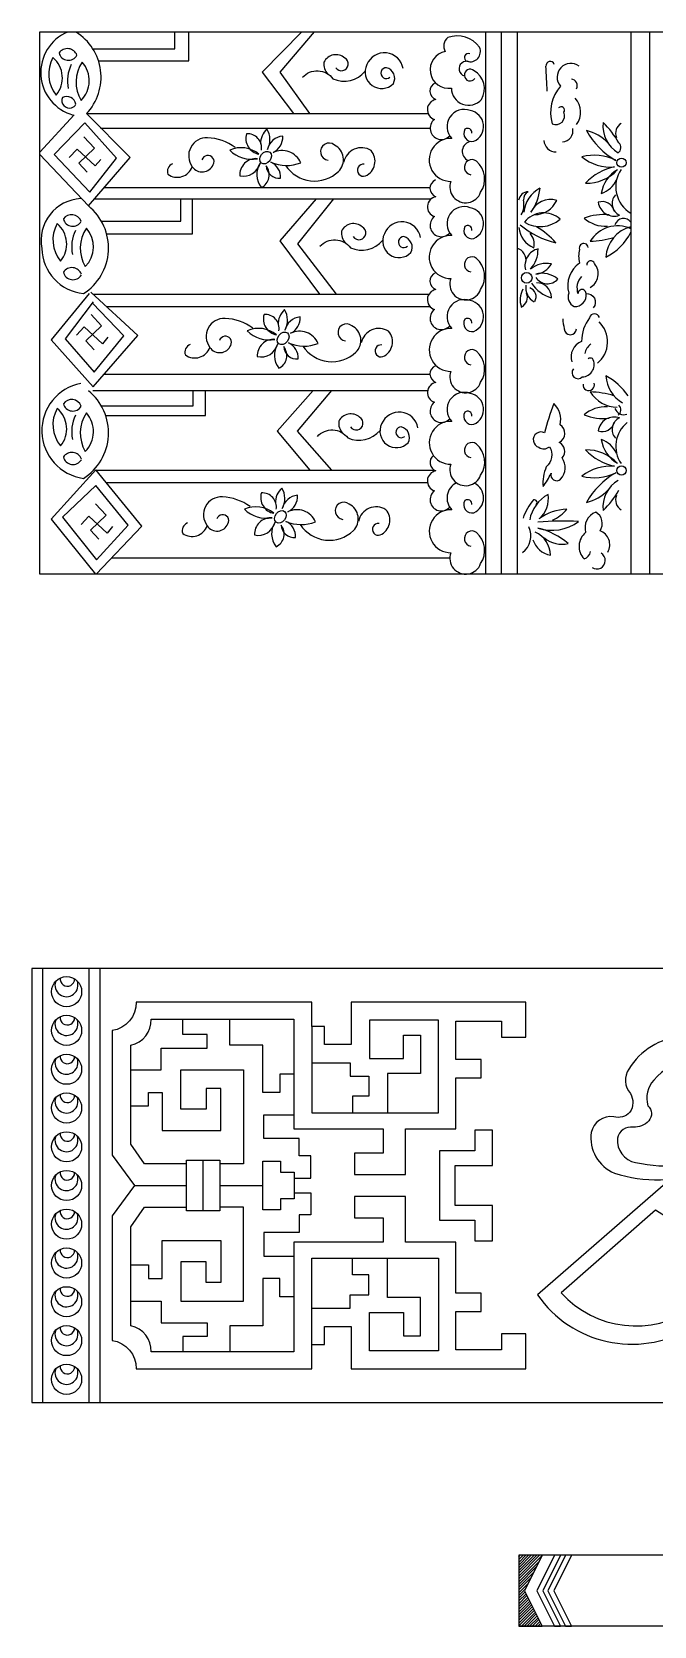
# Model space of a CAD drawing. Extents: x -66030 to 95157, y -13132 to 45879.
# Drawn here: x -42100 to -41525, y 3194 to 4664 of the extents above; entities that cross this region are included whole.
import ezdxf

# ---------------------------------------------------------------- set-up
doc = ezdxf.new("R2010")
doc.units = 0
doc.header["$LTSCALE"] = 100
doc.header["$MEASUREMENT"] = 0
for name, color, linetype in [('3', 11, 'CONTINUOUS'), ('4', 121, 'CONTINUOUS'), ('BH', 21, 'CONTINUOUS')]:
    doc.layers.add(name, color=color, linetype=linetype)

# ---------------------------------------------------------------- blocks, each defined once
blk = doc.blocks.new('A$C08F46242')
at = {"layer": '3'}
for p, q in [((411, 500), (411, 0)), ((425.6, 500), (425.6, 0)), ((440.3, 500), (440.3, 0)), ((545.3, 500), (545.3, 0)), ((562.4, 500), (562.4, 0))]:
    blk.add_line(p, q, dxfattribs=at)
for points in [[(48.9, 484.4), (124.5, 484.4), (124.5, 500)], [(54.1, 473.3), (137.3, 473.3), (137.3, 500)], [(241.5, 500), (205.2, 463), (234.1, 424.9)], [(253.1, 500), (221.3, 463), (248.8, 424.9)], [(0, 387), (44.7, 339.5), (83.3, 384.3), (43, 424.6)], [(31.5, 423.4), (0, 389.1)], [(41.4, 416), (13, 386.8), (45.9, 352.3), (70.6, 383.5), (41.4, 416)], [(43.1, 424.9), (358.1, 424.9)], [(40.5, 403.2), (50.2, 392.9), (35.9, 378.9), (43.5, 370.8)], [(56, 411.2), (360, 411.2)], [(56.2, 382.4), (51.1, 376.4), (34.3, 391.8), (27.1, 384.2)], [(59.2, 356.4), (359.9, 356.4)], [(50.2, 346), (360.9, 346)], [(56.7, 325.5), (130.1, 325.5), (130.1, 346)], [(61.6, 313.8), (140.8, 313.8), (140.8, 346)], [(254.8, 346), (221.4, 307.2), (258, 258.2)], [(271, 346), (237.5, 304.7), (273.3, 258.2)], [(45.3, 258.8), (10.3, 216), (49, 172.6), (90.3, 220.1), (46.9, 259.9)], [(49, 251), (23.4, 217), (50.1, 186.2), (77.3, 219.6), (48.5, 249.9)], [(48.8, 258.2), (358.9, 258.2)], [(47.2, 239.4), (56.8, 229.1), (42.5, 215), (50.1, 206.9)], [(61.1, 246.9), (359.8, 246.9)], [(62.8, 218.5), (57.8, 212.5), (40.9, 227.9), (33.8, 220.3)], [(59.3, 184.5), (359.8, 184.5)], [(48.7, 169.2), (347.9, 169.2), (357.6, 169.2)], [(56, 155.2), (141.5, 155.2), (141.5, 169.2)], [(60.8, 146.3), (152.7, 146.3), (152.7, 169.2)], [(252.2, 169.2), (218.9, 131.8), (249, 95.9)], [(268.9, 169.2), (237.4, 131.8), (268.9, 95.9)], [(51.7, 96.3), (10.3, 50.8), (51.4, 0)], [(52, 0), (94, 44.1), (51.7, 96.3)], [(52, 95.9), (363.9, 95.9)], [(51.7, 81.7), (20.8, 52.4), (52.2, 13.2), (81.5, 45.1), (51.7, 81.7)], [(61.2, 84.6), (357.5, 84.6)], [(51.4, 64.8), (61.1, 54.5), (46.8, 40.5), (54.4, 32.4)], [(67.1, 43.9), (62, 37.9), (45.1, 53.4), (38, 45.8)], [(65.7, 15), (378.3, 15)]]:
    blk.add_lwpolyline(points, dxfattribs=at)
for points in [[(396.6, 479.9, 0.978401), (394, 472.9, 0.652992), (405.6, 485.8, 0.334643), (376.4, 494.8, 0.382986), (374, 481.8, 0.987092), (379.7, 448.2, 0.698473), (407.5, 437.8, 0.410562), (400.6, 464.2, 2.566179), (401.3, 456.9)], [(272.9, 467, 1.280522), (281.2, 475.9, 0.495408), (262.1, 472.2, 0.246554), (265.9, 461)], [(335, 466.2, 0.756054), (301.7, 469.8, 0.855662), (326.1, 452.3, 0.486193), (319.7, 467, 1.428816), (322.9, 458.1)], [(497.5, 468.3, 0.914276), (480.4, 450, 0.262098), (472.7, 415.2, 0.689883), (483.4, 425.9, 0.922883), (478.6, 430)], [(242.3, 458.1, -0.476665), (270.4, 456.7, 0.331254), (300.1, 463.7, 0.331254)], [(364.9, 453.1, 0.677784), (365.4, 437.6, 0.789048), (364, 419.3, 1.091328), (378.1, 404.2, 0.704761)], [(33.1, 433.4, 0.504575), (20.7, 439.5, 0.615135), (29.2, 429.9)], [(398.5, 406.5, 0.683012), (392.1, 410.2, 0.66279), (400.5, 399.1, 0.734734), (397.1, 427.5, 0.795134), (379.9, 401.8, 1.030744), (379.2, 362.2, 1.009364), (406.6, 352.1, 0.378765), (402.9, 380.8, 1.278642), (397.5, 368.3, 1.278642)], [(180.2, 393.5, 0.14276), (154.7, 402.4, 0.637607), (140.6, 375.7, 0.597691), (159.9, 377.6, 1.115961), (149.5, 382)], [(204.3, 390.9, 0.485572), (190.6, 406.1, 0.445644), (202.1, 387.2, 0.29228), (175.1, 390.9, 0.247903), (200.6, 383.1, 0.449031), (184.3, 367.2, 0.404336), (203.2, 379.1, 0.32333), (204.3, 356.5, 0.47526), (208.8, 376.5, 0.423481), (222.1, 365, 0.309006), (213.2, 379.8, 0.202973), (240.6, 379.4, 0.427638), (215.1, 388.7, 0.307938), (224, 403.9, 0.324989), (209.9, 391.7, 0.269612), (209.5, 410.5, 0.216639), (203.6, 396.5)], [(226.6, 376.9, 0.466596), (275.5, 371.3, 0.509378), (271.8, 395.7, 1.325691), (265.8, 381.7)], [(299.2, 378, 1.258875), (300.3, 367.2, 0.507955), (305.5, 390.6, 0.53132), (280.3, 379.8)], [(122.4, 378.3, 0.405765), (118, 368.7, 0.499521), (140.6, 375.7, 0.499521)], [(364.9, 363.5, 0.677784), (365.4, 348, 0.789048), (364, 329.8, 1.091328), (378.1, 314.6, 0.704761)], [(37.7, 346.3, 0.45526), (1.8, 300.4, 0.379331), (40.2, 258.7, 0.513752), (44.7, 339.5)], [(398.5, 316.9, 0.683012), (392.1, 320.6, 0.66279), (400.5, 309.5, 0.734734), (397.1, 337.9, 0.795134), (379.9, 312.2, 1.030744), (379.2, 272.6, 1.009364), (406.6, 262.5, 0.378765), (402.9, 291.2, 1.278642), (397.5, 278.7, 1.278642)], [(351.2, 310.4, 0.756054), (317.8, 313.9, 0.855662), (342.3, 296.5, 0.486193), (335.8, 311.2, 1.428816), (339.1, 302.3)], [(289.1, 311.2, 1.280522), (297.4, 320.1, 0.495408), (278.3, 316.4, 0.246554), (282.1, 305.2)], [(258.4, 302.3, -0.476665), (286.5, 300.9, 0.331254), (316.3, 307.9, 0.331254)], [(505.9, 301.3, 1.116322), (497.9, 299.4, 0.134032), (497.9, 286.9, 0.320048), (487.9, 259.2, 0.395248), (492.9, 246.8, 0.47796), (503.9, 258.7, -0.671178), (510.6, 245.7)], [(364.9, 277.9, 0.677784), (365.4, 262.4, 0.789048), (364, 244.1, 1.091328), (378.1, 228.9, 0.704761)], [(398.5, 231.3, 0.683012), (392.1, 235, 0.66279), (400.5, 223.8, 0.734734), (397.1, 252.2, 0.795134), (379.9, 226.5, 1.030744), (379.2, 187, 1.009364), (406.6, 176.9, 0.378765), (402.9, 205.6, 1.278642), (397.5, 193.1, 1.278642)], [(196.4, 226.9, 0.14276), (170.8, 235.8, 0.637607), (156.8, 209.1, 0.597691), (176, 210.9, 1.115961), (165.7, 215.4)], [(220.5, 224.3, 0.485572), (206.8, 239.5, 0.445644), (218.3, 220.6, 0.29228), (191.2, 224.3, 0.247903), (216.8, 216.5, 0.449031), (200.5, 200.6, 0.404336), (219.4, 212.4, 0.32333), (220.5, 189.8, 0.47526), (224.9, 209.8, 0.423481), (238.3, 198.4, 0.309006), (229.4, 213.2, 0.202973), (256.8, 212.8, 0.427638), (231.2, 222.1, 0.307938), (240.1, 237.2, 0.324989), (226.1, 225, 0.269612), (225.7, 243.9, 0.216639), (219.8, 229.8)], [(516.2, 236.7, 0.773453), (507.1, 236.4, 0.166114), (499.8, 214.6, 0.39051), (490.7, 195.7)], [(242.7, 210.2, 0.466596), (291.6, 204.7, 0.509378), (287.9, 229.1, 1.325691), (282, 215)], [(315.4, 211.3, 1.258875), (316.5, 200.6, 0.507955), (321.7, 223.9, 0.53132), (296.5, 213.2)], [(138.6, 211.7, 0.405765), (134.2, 202.1, 0.499521), (156.8, 209.1, 0.499521)], [(364.9, 192.2, 0.677784), (365.4, 176.7, 0.789048), (364, 158.5, 1.091328), (378.1, 143.3, 0.704761)], [(37.7, 175.9, 0.848576), (40.2, 88.3, 0.513752), (44.7, 169.1)], [(398.5, 145.6, 0.683012), (392.1, 149.4, 0.66279), (400.5, 138.2, 0.734734), (397.1, 166.6, 0.795134), (379.9, 140.9, 1.030744), (379.2, 101.4, 1.009364), (406.6, 91.2, 0.378765), (402.9, 120, 1.278642), (397.5, 107.5, 1.278642)], [(286.6, 135.8, 1.280522), (294.9, 144.7, 0.495408), (275.8, 141, 0.246554), (279.6, 129.9)], [(348.7, 135, 0.756054), (315.3, 138.6, 0.855662), (339.8, 121.2, 0.486193), (333.4, 135.8, 1.428816), (336.6, 127)], [(256, 127, -0.476665), (284.1, 125.6, 0.331254), (313.8, 132.6, 0.331254)], [(363, 109.5, 0.584884), (365.4, 95.2, 0.789048), (364, 76.9, 1.091328), (378.1, 61.7)], [(218, 59.8, 0.485572), (204.3, 74.9, 0.445644), (215.8, 56.1, 0.29228), (188.7, 59.8, 0.247903), (214.3, 52, 0.449031), (198, 36.1, 0.404336), (216.9, 47.9, 0.32333), (218, 25.3, 0.47526), (222.5, 45.3, 0.423481), (235.8, 33.8, 0.309006), (226.9, 48.7, 0.202973), (254.3, 48.3, 0.427638), (228.8, 57.5, 0.307938), (237.6, 72.7, 0.324989), (223.6, 60.5, 0.269612), (223.2, 79.4, 0.216639), (217.3, 65.3)], [(384.3, 84.3, 0.499779), (379.9, 59.3, 1.030744), (379.2, 19.8, 1.009364), (406.6, 9.7, 0.378765), (402.9, 38.4, 1.278642), (397.5, 25.9)], [(398.5, 64.1, 0.683012), (392.1, 67.8, 0.66279), (400.5, 56.6, 0.641993), (400.7, 83.9, 0.641993)], [(193.9, 62.4, 0.14276), (168.4, 71.2, 0.637607), (154.3, 44.6, 0.597691), (173.5, 46.4, 1.115961), (163.2, 50.9)], [(240.2, 45.7, 0.466596), (289.2, 40.1, 0.509378), (285.4, 64.6, 1.325691), (279.5, 50.5)], [(312.9, 46.8, 1.258875), (314, 36.1, 0.507955), (319.2, 59.4, 0.53132), (294, 48.7)], [(136.1, 47.2, 0.405765), (131.7, 37.5, 0.499521), (154.3, 44.6, 0.499521)], [(524.1, 20.4, 0.45746), (516.8, 40, 0.435492), (512.8, 57.2, 0.389989), (503.5, 38.5, 0.430076), (502, 14, 0.295401), (507.9, 20.9)]]:
    blk.add_lwpolyline(points, format="xyb", dxfattribs=at)
for points in [[(15, 441.7, 0.414005), (12, 476.3, 0.308867)], [(17.6, 480.6, 0.679549), (34.2, 478.5, 0.595466)], [(39, 472.2, 0.289166), (37.9, 436.7, 0.397149)], [(21.6, 327.5, 0.679549), (38.1, 325.4, 0.595466)], [(19, 288.6, 0.414005), (15.9, 323.2, 0.308867)], [(42.9, 319, 0.289166), (41.8, 283.6, 0.397149)], [(19, 118.2, 0.414005), (15.9, 152.8, 0.308867)], [(21.6, 157.1, 0.679549), (38.1, 155, 0.595466)], [(42.9, 148.7, 0.289166), (41.8, 113.2, 0.397149)], [(470.1, 117.5, -0.367875), (467.2, 98.9, 0.118418), (464.2, 80.7, 0.055409), (471.6, 93, 0.776559), (480.4, 87.6, 0.350151), (481.9, 107.2, 0.499463), (479, 121.5, 0.606203), (479.9, 137.7, 0.277186), (474.1, 157.3, 0.032072), (465.7, 130.3, 1.094949), (460.3, 117, 0.359001)]]:
    blk.add_lwpolyline(points, format="xyb", close=True, dxfattribs=at)
for centre, radius in [((536.6, 379.4), 4.22), ((449.1, 273.2), 4.92), ((536.6, 95.6), 4.22)]:
    blk.add_circle(centre, radius, dxfattribs=at)
for centre, radius, start, end in [((41.4, 462.5), 40.6, 113.0681, 254.7647), ((7.4, 458.3), 49, 316.6262, 58.0409), ((393.6, 466), 6.93, 68.0919, 253.7285), ((470.8, 468.8), 3.96, 18.8054, 187.1625), ((59.3, 454.8), 33.9, 153.4639, 191.9973), ((-3909.6, 232.2), 4382.8, 2.7876, 3.0888), ((489.5, 450.3), 6.25, 334.7618, 81.4236), ((27.7, 435.6), 5.87, 285.0504, 338.1683), ((480, 426), 18.9, 323.0612, 42.529), ((547.6, 412.8), 28.1, 172.8369, 239.7502), ((459, 354.5), 86.7, 29.9404, 45.5567), ((541.6, 406.7), 10.4, 120.7793, 203.2538), ((398.8, 389.8), 9.16, 97.3267, 247.2028), ((476.1, 400.4), 11.1, 182.3906, 270.7543), ((481.6, 408.9), 10.2, 273.0579, 12.2873), ((495.5, 370.7), 39.3, 42.8072, 77.0978), ((567.4, 444.3), 72.4, 209.2186, 240.0907), ((530.3, 393.4), 5.78, 303.215, 47.9802), ((511.4, 340.4), 45.8, 64.1253, 104.3358), ((526.6, 418.2), 42.8, 231.5309, 274.8532), ((540.7, 325.9), 50.8, 101.8875, 137.0722), ((504.3, 399.4), 39, 268.8602, 316.834), ((547.4, 347), 29.7, 119.5268, 172.199), ((559.4, 357.2), 28.1, 145.3692, 239.8936), ((473.9, 331.4), 27.4, 117.2616, 175.3133), ((417.7, 359.8), 43.9, 323.4735, 354.7852), ((510.6, 373.3), 23.5, 288.2487, 335.6772), ((450.7, 343.5), 9.09, 91.2422, 171.4051), ((426.1, 341), 20.5, 331.5025, 10.9904), ((454.5, 345.4), 8.32, 119.3844, 183.3537), ((471.2, 325.2), 20.2, 73.8093, 155.1688), ((456.3, 354.2), 22.7, 270.3104, 334.7156), ((518.8, 332.1), 11.4, 13.7363, 108.8929), ((529.8, 344.9), 14.8, 187.8292, 289.6865), ((539.7, 341.7), 11.8, 137.9494, 245.5202), ((464.8, 310.3), 22.8, 48.209, 141.5118), ((461.6, 348.5), 28.1, 238.6486, 311.0722), ((520.1, 282.7), 48.9, 83.8958, 111.6215), ((522.4, 352.3), 31.6, 229.9563, 272.0804), ((538.5, 319.7), 8.28, 35.5362, 162.7742), ((63.2, 301.7), 33.9, 153.4639, 191.9973), ((464, 321.4), 22.1, 184.7553, 247.9861), ((493.7, 382.1), 78.5, 229.8426, 257.0662), ((441.3, 304.3), 14.8, 346.9769, 42.5342), ((418.6, 253.9), 77.3, 41.9059, 59.197), ((533.1, 291.2), 29.9, 65.9369, 148.0483), ((505, 393.7), 86.7, 271.835, 286.4744), ((552.9, 290.5), 30.8, 104.402, 176.6471), ((497.9, 340), 53.5, 297.0245, 332.374), ((436.5, 289.2), 12.1, 350.8359, 71.5771), ((463.4, 284.5), 15.9, 103.6891, 194.3405), ((433.8, 299), 25.8, 316.6081, 2.0109), ((29.5, 273.3), 9.35, 20.1243, 146.6634), ((467.9, 261.7), 24.9, 80.6222, 127.9167), ((456, 294.7), 18.1, 274.7851, 331.9029), ((508.2, 285.2), 3.7, 18.6102, 183.1428), ((500.5, 277), 14.6, 298.9187, 39.8243), ((30.5, 280.6), 9.11, 193.5325, 329.2548), ((462.5, 263.9), 14.3, 169.4855, 243.6836), ((480.5, 285.9), 32.2, 213.2624, 254.4676), ((463.1, 254), 23.4, 50.8315, 103.9226), ((468.2, 280.7), 12.9, 213.5237, 318.5926), ((458.2, 254.9), 13.8, 0.2055, 89.8432), ((510.6, 263.9), 15.1, 135.8628, 200.3402), ((463.9, 252.8), 20.8, 151.705, 198.5578), ((439.4, 255.4), 10.4, 297.1221, 21.3944), ((449.2, 255.9), 8.57, 328.1524, 71.5892), ((500.2, 258.7), 3.74, 359.3355, 180.6645), ((544.2, 239.3), 61.9, 183.5886, 192.1312), ((489.4, 226.4), 5.67, 180.9828, 359.0172), ((498.6, 214.2), 25.2, 308.5422, 46.7213), ((517, 200.3), 14.7, 126.3271, 168.1581), ((500.1, 193.2), 11.3, 271.6198, 30.2296), ((508.1, 195), 4.25, 65.4913, 123.2987), ((496.5, 185.8), 5.58, 139.4838, 315.1461), ((497.9, 135.1), 53.5, 33.3171, 62.9755), ((552.9, 184.6), 30.8, 183.3529, 240.2652), ((506.4, 174.6), 5.35, 172.8171, 17.5629), ((533.1, 183.8), 29.9, 211.9517, 269.2979), ((505, 81.4), 86.7, 73.5256, 88.165), ((522.4, 122.8), 31.6, 87.9196, 130.0437), ((538.5, 155.3), 8.28, 197.2258, 291.1703), ((530.3, 151.4), 5.78, 303.215, 47.9802), ((63.2, 131.3), 33.9, 153.4639, 191.9973), ((520.1, 192.4), 48.9, 248.3785, 276.1042), ((529.8, 130.1), 14.8, 70.3135, 172.1708), ((518.8, 142.9), 11.4, 251.1071, 346.2637), ((539.7, 133.4), 11.8, 114.4798, 222.0506), ((559.4, 117.9), 28.1, 128.5012, 214.6308), ((547.4, 128.1), 29.7, 187.801, 240.4732), ((510.6, 101.7), 23.5, 24.3228, 71.7513), ((29.5, 102.9), 9.35, 20.1243, 146.6634), ((30.5, 110.2), 9.11, 193.5325, 329.2548), ((504.3, 75.6), 39, 43.166, 91.1398), ((540.7, 149.2), 50.8, 222.9278, 258.1125), ((526.6, 56.8), 42.8, 85.1468, 128.4691), ((511.4, 134.7), 45.8, 255.6642, 295.8747), ((567.4, 30.7), 72.4, 119.9093, 150.7814), ((485.2, 43.9), 33.9, 118.8791, 169.5125), ((444.3, 69.7), 24.9, 310.9652, 8.9513), ((495.5, 104.4), 39.3, 282.9022, 317.1928), ((547.6, 62.2), 28.1, 120.2498, 187.1631), ((459, 120.6), 86.7, 314.4433, 330.0596), ((493.7, 35), 50.8, 138.7924, 160.7427), ((456.1, 66), 2.6, 304.7757, 104.1488), ((486.9, 16.6), 43.2, 90.8335, 127.4209), ((452.7, 90.1), 45.2, 296.5794, 317.9816), ((541.6, 68.3), 10.4, 156.7462, 239.2207), ((482.4, -197.3), 246.3, 86.603, 95.3374), ((472.5, 80.7), 40.3, 251.1998, 307.3943), ((434, 35.1), 19, 306.5743, 26.296), ((474.6, 37.9), 20.7, 197.4103, 259.8406), ((447.5, 17.2), 23.5, 0.7132, 66.1812), ((443.2, -24.3), 68.7, 49.9229, 76.2939), ((481.5, 52.7), 25.1, 230.2575, 283.7746), ((513.8, 12.6), 7.83, 235.962, 59.6027)]:
    blk.add_arc(centre, radius, start, end, dxfattribs=at)
for centre in [(208.2, 384.1), (224.4, 217.4), (221.9, 52.9)]:
    blk.add_ellipse(centre, major_axis=(-3.89, -5), ratio=0.754448, dxfattribs=at)
at = {"layer": '4'}
blk.add_lwpolyline([(2543.3, 0), (0, 0), (0, 500), (2543.3, 500)], close=True, dxfattribs=at)
blk = doc.blocks.new('A$C51F746CF')
at = {"layer": '3'}
for p, q in [((10.2, 0), (10.2, 400)), ((52.7, 0), (52.7, 400)), ((62.9, 0), (62.9, 400)), ((0, 200), (0, 200)), ((94.6, 200), (142.7, 200)), ((173.4, 200), (213.2, 200))]:
    blk.add_line(p, q, dxfattribs=at)
for points in [[(142.7, 219.9), (103.8, 219.9), (91.2, 238), (91.2, 329.3, 0.371227), (109.9, 353.4), (241.6, 353.4), (241.6, 252.3), (324.1, 252.3), (324.1, 229.7), (297.6, 229.7), (297.6, 210), (344.8, 210), (344.8, 252.3), (391, 252.3), (391, 299.4), (414.5, 299.4), (414.5, 316.1), (391, 316.1), (391, 351.5), (433.2, 351.5), (433.2, 336.7), (455.8, 336.7), (455.8, 369.1), (294.6, 369.1), (294.6, 329.9), (270.1, 329.9), (270.1, 346.5), (258.3, 346.5), (258.3, 369.1), (96.1, 369.1, -0.381353), (74, 342.8), (74, 228.1), (94.6, 200), (74, 171.9), (74, 57.2, -0.381353), (96.1, 30.9), (258.3, 30.9), (258.3, 53.5), (270.1, 53.5), (270.1, 70.1), (294.6, 70.1), (294.6, 30.9), (455.8, 30.9), (455.8, 63.3), (433.2, 63.3), (433.2, 48.5), (391, 48.5), (391, 83.9), (414.5, 83.9), (414.5, 100.6), (391, 100.6), (391, 147.7), (344.8, 147.7), (344.8, 190), (297.6, 190), (297.6, 170.3), (324.1, 170.3), (324.1, 147.7), (241.6, 147.7), (241.6, 46.6), (109.9, 46.6, 0.371227), (91.2, 70.7), (91.2, 162), (103.8, 180.1), (142.7, 180.1)], [(768.9, 333.8), (743.5, 346.6), (662, 272.3), (675.1, 257.1), (591.9, 188.4), (582.3, 200), (466.4, 99.3, 0.391742), (607.1, 68.1, 0.378392), (698.2, 48.3, 0.316433), (720.7, 89), (779.2, 128.9), (840.5, 102.9, 0.236186), (846.3, 78, 0.475316), (977.7, 81.5, 0.168169), (1018.5, 93.3)], [(759.2, 321.3), (747, 327.1), (685.2, 274.5), (696.7, 257.4), (588, 169.4), (575.4, 177.4), (488.4, 101.1, 0.376679), (610.2, 87, 0.22759), (663.7, 54.7, 0.322711), (702.7, 76.6, 0.683262), (693, 89.9, -0.355366), (682.4, 86.7, -0.522141), (680.9, 110, -0.444264), (719.1, 106.1), (773.7, 149.4), (845, 115.9, -0.33741), (880.5, 111.9, -0.779584), (873.7, 100.2, 0.651735), (859.8, 92.4, 0.189907), (873.1, 72.5, 0.163519), (926.2, 64.2, 0.25498), (969.5, 102.6, 0.362302), (1013.6, 114.1)], [(687.8, 295.8, 0.254956), (599.7, 337.5, 0.236264), (550.8, 307.4, 0.335267), (552.2, 284.7, -0.290215), (551.8, 267.6, -0.286017), (536.8, 263.4, 0.385952), (516.1, 249, 0.347719), (537.6, 211.5, 0.17411), (621.7, 213.5, 0.181221)], [(674.2, 286.9, 0.216384), (608.8, 315.5, 0.200069), (573.8, 297.1, 0.257115), (568.3, 273.6, -0.411519), (569.1, 259.5, -0.214307), (554.8, 253.7, 0.41005), (540.3, 243.5, 0.391726), (557, 221.2, 0.157054), (641.6, 229.5, 0.132289)]]:
    blk.add_lwpolyline(points, format="xyb", dxfattribs=at)
for points in [[(91.2, 306.7), (119.2, 306.7), (119.2, 326.6), (161.7, 326.6), (161.7, 339.2), (139.1, 339.2), (139.1, 353.4)], [(241.6, 302.8), (228.6, 302.8), (228.6, 285.9), (213.2, 285.9), (213.2, 329.3), (182.5, 329.3), (182.5, 353.4)], [(258.3, 346.5), (258.3, 267), (375.2, 267), (375.2, 352.4), (311.4, 352.4), (311.4, 317.1), (342.8, 317.1), (342.8, 338.7), (358.5, 338.7), (358.5, 303.3), (328.1, 303.3), (328.1, 267)], [(258.3, 313.2), (293.7, 313.2), (293.7, 300.8), (310.9, 300.8), (310.9, 282.5), (295.8, 282.5), (295.8, 267)], [(91.2, 273.3), (107.5, 273.3), (107.5, 285.9), (120.1, 285.9), (120.1, 250.7), (174.3, 250.7), (174.3, 289.5), (160.8, 289.5), (160.8, 270.5), (137.3, 270.5), (137.3, 306.7), (195.1, 306.7), (195.1, 223.6), (195.1, 219.9), (173.4, 219.9)], [(242.1, 206.8), (257.5, 206.8), (257.5, 227.2), (246.7, 227.2), (246.7, 243.4), (214.1, 243.4), (214.1, 265.1), (241.6, 265.1)], [(158.1, 176.6), (158.1, 200), (158.1, 223.4)], [(242.1, 193.2), (257.5, 193.2), (257.5, 172.8), (246.7, 172.8), (246.7, 156.6), (214.1, 156.6), (214.1, 134.9), (241.6, 134.9)], [(91.2, 126.7), (107.5, 126.7), (107.5, 114.1), (120.1, 114.1), (120.1, 149.3), (174.3, 149.3), (174.3, 110.5), (160.8, 110.5), (160.8, 129.5), (137.3, 129.5), (137.3, 93.3), (195.1, 93.3), (195.1, 176.4), (195.1, 180.1), (173.4, 180.1)], [(258.3, 53.5), (258.3, 133), (375.2, 133), (375.2, 47.6), (311.4, 47.6), (311.4, 82.9), (342.8, 82.9), (342.8, 61.3), (358.5, 61.3), (358.5, 96.7), (328.1, 96.7), (328.1, 133)], [(258.3, 86.8), (293.7, 86.8), (293.7, 99.2), (310.9, 99.2), (310.9, 117.5), (295.8, 117.5), (295.8, 133)], [(241.6, 97.2), (228.6, 97.2), (228.6, 114.1), (213.2, 114.1), (213.2, 70.7), (182.5, 70.7), (182.5, 46.6)], [(91.2, 93.3), (119.2, 93.3), (119.2, 73.4), (161.7, 73.4), (161.7, 60.8), (139.1, 60.8), (139.1, 46.6)]]:
    blk.add_lwpolyline(points, dxfattribs=at)
for points in [[(390.4, 200), (390.4, 218.3), (390.4, 218.3), (424.9, 218.3), (424.9, 250.9), (408.6, 250.9), (408.6, 232), (376, 232), (376, 200), (376, 168), (408.6, 168), (408.6, 149.1), (424.9, 149.1), (424.9, 181.7), (390.4, 181.7), (390.4, 181.7)], [(142.7, 200), (142.7, 223.4), (142.7, 223.4), (173.4, 223.4), (173.4, 200), (173.4, 176.6), (142.7, 176.6), (142.7, 176.6)], [(213.2, 200), (213.2, 222.5), (213.2, 222.5), (229.5, 222.5), (229.5, 212.2), (242.1, 212.2), (242.1, 200), (242.1, 187.8), (229.5, 187.8), (229.5, 177.5), (213.2, 177.5), (213.2, 177.5)]]:
    blk.add_lwpolyline(points, close=True, dxfattribs=at)
for centre in [(32, 378.7), (32, 343), (32, 307.2), (32, 271.5), (32, 235.7), (32, 200), (32, 164.3), (32, 128.5), (32, 92.8), (32, 57), (32, 21.3)]:
    blk.add_circle(centre, 13.9, dxfattribs=at)
for centre, radius, start, end in [((31.9, 384.7), 10.6, 159.8359, 22.5381), ((32.7, 390.5), 6.71, 173.04, 359.5037), ((31.9, 348.9), 10.6, 159.8359, 22.5381), ((32.7, 354.7), 6.71, 173.04, 359.5037), ((31.9, 313.2), 10.6, 159.8359, 22.5381), ((32.7, 319), 6.71, 173.04, 359.5037), ((31.9, 277.4), 10.6, 159.8359, 22.5381), ((32.7, 283.2), 6.71, 173.04, 359.5037), ((31.9, 241.7), 10.6, 159.8359, 22.5381), ((32.7, 247.5), 6.71, 173.04, 359.5037), ((31.9, 205.9), 10.6, 159.8359, 22.5381), ((32.7, 211.7), 6.71, 173.04, 359.5037), ((32.7, 176), 6.71, 173.04, 359.5037), ((31.9, 170.2), 10.6, 159.8359, 22.5381), ((31.9, 134.4), 10.6, 159.8359, 22.5381), ((32.7, 140.3), 6.71, 173.04, 359.5037), ((32.7, 104.5), 6.71, 173.04, 359.5037), ((31.9, 98.7), 10.6, 159.8359, 22.5381), ((31.9, 62.9), 10.6, 159.8359, 22.5381), ((32.7, 68.8), 6.71, 173.04, 359.5037), ((31.9, 27.2), 10.6, 159.8359, 22.5381), ((32.7, 33), 6.71, 173.04, 359.5037)]:
    blk.add_arc(centre, radius, start, end, dxfattribs=at)
at = {"layer": '4'}
blk.add_lwpolyline([(2000, 400), (0, 400), (0, 0), (2000, 0)], dxfattribs=at)
blk = doc.blocks.new('A$C4CCE1407')
at = {"layer": '3'}
for p, q in [((0, 65.3), (0, 0)), ((1101.2, 65.3), (0, 65.3)), ((21.6, 65.3), (5.3, 32.6)), ((32.8, 65.3), (16.5, 32.6)), ((38.4, 65.3), (22.1, 32.6)), ((43, 65.3), (26.7, 32.6)), ((48.6, 65.3), (32.3, 32.6)), ((5.3, 32.6), (21.6, 0)), ((16.5, 32.6), (32.8, 0)), ((22.1, 32.6), (38.4, 0)), ((26.7, 32.6), (43, 0)), ((32.3, 32.6), (48.6, 0)), ((0, 0), (21.6, 0)), ((1101.2, 0), (0, 0)), ((32.8, 0), (38.4, 0)), ((43, 0), (48.6, 0))]:
    blk.add_line(p, q, dxfattribs=at)
at = {"layer": 'BH'}
for p, q in [((0, 63.9), (1.3, 65.3)), ((0, 58.8), (6.4, 65.3)), ((0, 61.4), (3.9, 65.3)), ((0, 56.3), (9, 65.3)), ((0, 53.8), (11.5, 65.3)), ((0, 51.2), (14, 65.3)), ((0, 48.7), (16.6, 65.3)), ((0, 46.1), (19.1, 65.3)), ((0, 43.6), (21.5, 65.1)), ((0, 41), (19, 60)), ((0, 38.5), (16.4, 54.9)), ((0, 35.9), (13.9, 49.8)), ((0, 33.4), (11.3, 44.7)), ((0, 30.8), (8.8, 39.6)), ((0, 28.3), (6.2, 34.5)), ((0, 25.7), (5.8, 31.6)), ((0, 23.2), (6.7, 29.9)), ((0, 20.7), (7.5, 28.2)), ((0, 18.1), (8.4, 26.5)), ((0, 15.6), (9.2, 24.8)), ((0, 13), (10.1, 23.1)), ((0, 10.5), (10.9, 21.4)), ((0, 7.9), (11.8, 19.7)), ((0, 5.4), (12.6, 18)), ((0, 2.8), (13.5, 16.3)), ((0, 0.3), (14.3, 14.6)), ((2.3, 0), (15.2, 12.9)), ((4.8, 0), (16, 11.2)), ((7.3, 0), (16.8, 9.5)), ((9.9, 0), (17.7, 7.8)), ((12.4, 0), (18.5, 6.1)), ((15, 0), (19.4, 4.4)), ((17.5, 0), (20.2, 2.7)), ((20.1, 0), (21.1, 1))]:
    blk.add_line(p, q, dxfattribs=at)

msp = doc.modelspace()

# ---------------------------------------------------------------- block references
at = {"layer": '3'}
for name, p in [('A$C08F46242', (-42092.2, 4164.2)), ('A$C51F746CF', (-42099.6, 3400.5)), ('A$C4CCE1407', (-41650.3, 3194.2))]:
    msp.add_blockref(name, p, dxfattribs=at)

doc.saveas('drawing.dxf')
